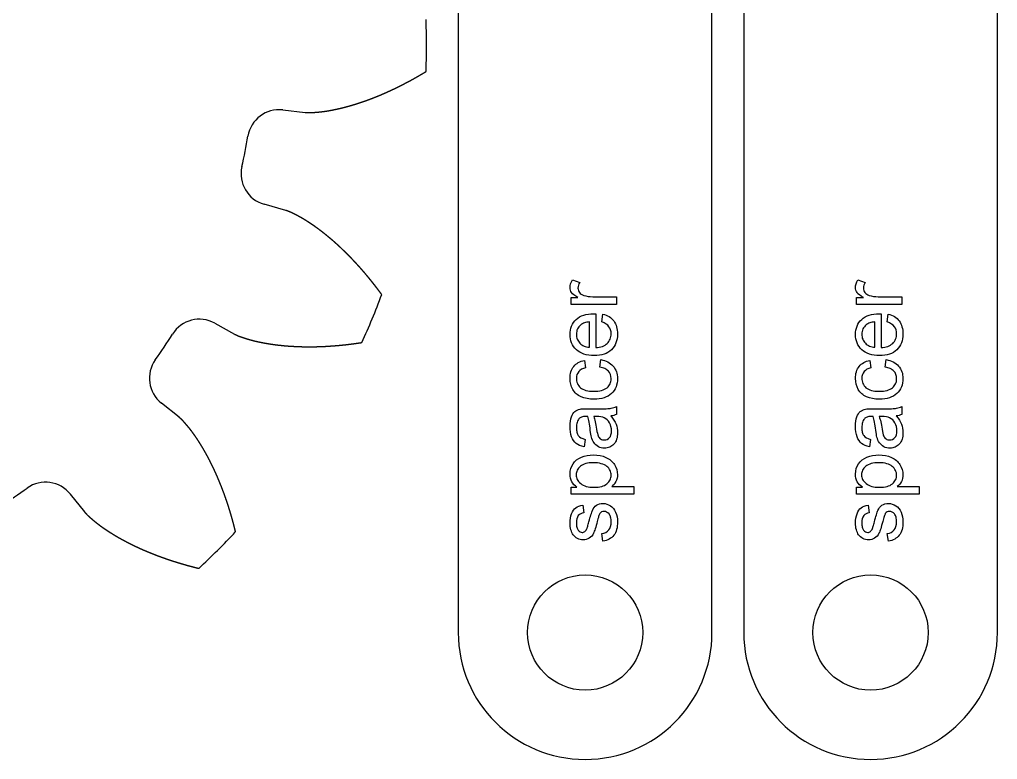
# Model space of a CAD drawing. Header units: millimetres. Extents: x 18 to 1175, y 18 to 1179.
# Drawn here: x 947.3 to 1132.3, y 797.4 to 937.3 of the extents above; entities that cross this region are included whole.
import ezdxf

# ---------------------------------------------------------------- set-up
doc = ezdxf.new("R2010")
doc.units = ezdxf.units.MM
doc.layers.add('cut', color=5, linetype='Continuous', true_color=0x0000ff)
doc.layers.add('line engraving', color=1, linetype='Continuous', true_color=0xff0000)

msp = doc.modelspace()

# ---------------------------------------------------------------- linework, layer by layer
at = {"layer": 'cut', "color": 5, "true_color": 0x0000ff}
for p, q in [((997.04, 920.18), (1001.3, 919.7)), ((997.61, 901.16), (993.5, 902.35)), ((984.18, 879.86), (987.93, 877.78)), ((977.43, 862.07), (974.08, 864.74)), ((956.86, 847.52), (959.54, 844.17))]:
    msp.add_line(p, q, dxfattribs=at)
for points in [[(1030.25, 821.35, 1), (1078.25, 821.35), (1078.25, 1037.33, 0.999274), (1030.25, 1037.33)], [(1084.25, 821.35, 1), (1132.25, 821.35), (1132.25, 1037.33, 0.999274), (1084.25, 1037.33)]]:
    msp.add_lwpolyline(points, format="xyb", close=True, dxfattribs=at)
for centre in [(1054.25, 821.35), (1108.25, 821.35)]:
    msp.add_circle(centre, 10.9, dxfattribs=at)
for centre, radius, start, end in [((889.25, 932.35), 135, -2.0832, 2.0832), ((996.37, 914.22), 6, 83.5569, 170.391), ((889.25, 932.35), 102.65, -12.891, -9.609), ((995.16, 908.11), 6, 167.109, -106.0569), ((889.25, 932.35), 135, -24.5832, -20.4168), ((981.28, 874.6), 6, 61.0569, 147.891), ((889.25, 932.35), 102.65, -35.391, -32.109), ((977.82, 869.43), 6, 144.609, -128.5569), ((952.17, 843.78), 6, 38.5569, 125.391), ((889.25, 932.35), 102.65, -57.891, -54.609), ((889.25, 932.35), 135, -47.0832, -42.9168)]:
    msp.add_arc(centre, radius, start, end, dxfattribs=at)
for points in [[(1001.3, 919.7), (1001.37, 919.69), (1001.5, 919.68), (1001.69, 919.66), (1001.96, 919.66), (1002.29, 919.66), (1002.62, 919.68), (1002.95, 919.7), (1003.28, 919.73), (1003.61, 919.75), (1003.94, 919.79), (1004.27, 919.82), (1004.6, 919.86), (1004.93, 919.9), (1005.26, 919.95), (1005.59, 920), (1005.92, 920.06), (1006.25, 920.12), (1006.58, 920.19), (1006.92, 920.26), (1007.25, 920.33), (1007.58, 920.4), (1007.91, 920.47), (1008.24, 920.55), (1008.57, 920.64), (1008.9, 920.72), (1009.23, 920.81), (1009.56, 920.9), (1009.89, 921), (1010.22, 921.09), (1010.55, 921.19), (1010.88, 921.29), (1011.21, 921.4), (1011.54, 921.51), (1011.87, 921.62), (1012.2, 921.73), (1012.53, 921.84), (1012.86, 921.96), (1013.19, 922.08), (1013.52, 922.2), (1013.84, 922.33), (1014.17, 922.45), (1014.5, 922.58), (1014.83, 922.71), (1015.15, 922.85), (1015.48, 922.98), (1015.81, 923.12), (1016.13, 923.26), (1016.46, 923.4), (1016.78, 923.55), (1017.11, 923.7), (1017.43, 923.84), (1017.76, 924), (1018.08, 924.15), (1018.4, 924.3), (1018.73, 924.46), (1019.05, 924.62), (1019.37, 924.78), (1019.69, 924.95), (1020.02, 925.11), (1020.34, 925.28), (1020.66, 925.45), (1020.98, 925.62), (1021.3, 925.79), (1021.62, 925.97), (1021.94, 926.15), (1022.26, 926.33), (1022.58, 926.51), (1022.89, 926.69), (1023.21, 926.88), (1023.53, 927.06), (1023.78, 927.22), (1023.97, 927.33), (1024.1, 927.41), (1024.16, 927.45)], [(1015.77, 885.26), (1015.73, 885.32), (1015.64, 885.44), (1015.51, 885.62), (1015.33, 885.85), (1015.11, 886.15), (1014.89, 886.44), (1014.66, 886.73), (1014.44, 887.02), (1014.21, 887.31), (1013.99, 887.59), (1013.76, 887.88), (1013.53, 888.16), (1013.3, 888.44), (1013.07, 888.72), (1012.83, 889), (1012.6, 889.28), (1012.36, 889.55), (1012.13, 889.82), (1011.89, 890.09), (1011.65, 890.36), (1011.41, 890.63), (1011.17, 890.9), (1010.93, 891.16), (1010.69, 891.42), (1010.44, 891.68), (1010.2, 891.94), (1009.95, 892.2), (1009.7, 892.45), (1009.46, 892.7), (1009.21, 892.96), (1008.96, 893.2), (1008.7, 893.45), (1008.45, 893.69), (1008.2, 893.94), (1007.94, 894.18), (1007.68, 894.42), (1007.43, 894.65), (1007.17, 894.89), (1006.91, 895.12), (1006.65, 895.35), (1006.38, 895.58), (1006.12, 895.8), (1005.86, 896.02), (1005.59, 896.24), (1005.32, 896.46), (1005.06, 896.68), (1004.79, 896.89), (1004.52, 897.1), (1004.24, 897.31), (1003.97, 897.52), (1003.7, 897.72), (1003.42, 897.92), (1003.15, 898.12), (1002.87, 898.31), (1002.59, 898.5), (1002.31, 898.69), (1002.03, 898.88), (1001.74, 899.06), (1001.46, 899.24), (1001.18, 899.42), (1000.89, 899.59), (1000.6, 899.75), (1000.31, 899.92), (1000.02, 900.07), (999.72, 900.23), (999.43, 900.38), (999.13, 900.53), (998.84, 900.68), (998.54, 900.82), (998.24, 900.95), (997.99, 901.04), (997.8, 901.11), (997.68, 901.15), (997.61, 901.16)], [(987.93, 877.78), (987.99, 877.75), (988.1, 877.69), (988.28, 877.6), (988.52, 877.49), (988.83, 877.37), (989.14, 877.26), (989.45, 877.15), (989.76, 877.05), (990.08, 876.95), (990.4, 876.85), (990.72, 876.76), (991.04, 876.67), (991.36, 876.58), (991.68, 876.5), (992.01, 876.42), (992.34, 876.35), (992.67, 876.28), (993, 876.21), (993.33, 876.15), (993.66, 876.09), (994, 876.03), (994.33, 875.97), (994.67, 875.92), (995, 875.87), (995.34, 875.82), (995.68, 875.77), (996.02, 875.73), (996.36, 875.69), (996.71, 875.66), (997.05, 875.62), (997.39, 875.59), (997.74, 875.56), (998.08, 875.53), (998.43, 875.51), (998.78, 875.49), (999.12, 875.47), (999.47, 875.45), (999.82, 875.43), (1000.17, 875.42), (1000.52, 875.41), (1000.87, 875.4), (1001.23, 875.39), (1001.58, 875.39), (1001.93, 875.39), (1002.28, 875.39), (1002.64, 875.39), (1002.99, 875.4), (1003.35, 875.4), (1003.71, 875.41), (1004.06, 875.43), (1004.42, 875.44), (1004.78, 875.45), (1005.13, 875.47), (1005.49, 875.49), (1005.85, 875.51), (1006.21, 875.54), (1006.57, 875.56), (1006.93, 875.59), (1007.29, 875.62), (1007.65, 875.65), (1008.01, 875.69), (1008.38, 875.72), (1008.74, 875.76), (1009.1, 875.8), (1009.46, 875.84), (1009.83, 875.89), (1010.19, 875.93), (1010.56, 875.98), (1010.92, 876.03), (1011.28, 876.08), (1011.58, 876.12), (1011.79, 876.16), (1011.94, 876.18), (1012.01, 876.19)], [(988.12, 840.43), (988.1, 840.5), (988.06, 840.64), (988.01, 840.86), (987.94, 841.14), (987.85, 841.5), (987.75, 841.85), (987.66, 842.21), (987.56, 842.56), (987.46, 842.92), (987.36, 843.27), (987.26, 843.62), (987.16, 843.97), (987.05, 844.31), (986.94, 844.66), (986.84, 845.01), (986.73, 845.35), (986.61, 845.7), (986.5, 846.04), (986.38, 846.38), (986.27, 846.72), (986.15, 847.06), (986.03, 847.4), (985.91, 847.73), (985.78, 848.07), (985.65, 848.4), (985.53, 848.73), (985.4, 849.06), (985.27, 849.39), (985.13, 849.72), (985, 850.05), (984.86, 850.37), (984.72, 850.7), (984.58, 851.02), (984.44, 851.34), (984.3, 851.66), (984.15, 851.98), (984, 852.3), (983.85, 852.61), (983.7, 852.93), (983.55, 853.24), (983.39, 853.55), (983.24, 853.86), (983.08, 854.17), (982.92, 854.47), (982.75, 854.77), (982.59, 855.08), (982.42, 855.38), (982.25, 855.67), (982.08, 855.97), (981.91, 856.27), (981.73, 856.56), (981.55, 856.85), (981.37, 857.14), (981.19, 857.42), (981.01, 857.7), (980.82, 857.99), (980.63, 858.27), (980.44, 858.54), (980.25, 858.82), (980.05, 859.09), (979.85, 859.36), (979.65, 859.62), (979.44, 859.89), (979.23, 860.14), (979.02, 860.4), (978.81, 860.65), (978.59, 860.9), (978.37, 861.15), (978.15, 861.4), (977.92, 861.63), (977.73, 861.81), (977.58, 861.94), (977.48, 862.03), (977.43, 862.07)], [(959.54, 844.17), (959.58, 844.12), (959.66, 844.02), (959.79, 843.87), (959.97, 843.68), (960.21, 843.45), (960.45, 843.23), (960.7, 843.01), (960.95, 842.8), (961.2, 842.58), (961.46, 842.37), (961.72, 842.16), (961.98, 841.96), (962.24, 841.75), (962.51, 841.55), (962.78, 841.36), (963.06, 841.16), (963.34, 840.97), (963.62, 840.78), (963.9, 840.6), (964.18, 840.41), (964.47, 840.23), (964.76, 840.05), (965.05, 839.87), (965.34, 839.7), (965.63, 839.52), (965.93, 839.35), (966.23, 839.18), (966.53, 839.02), (966.83, 838.85), (967.13, 838.69), (967.44, 838.53), (967.75, 838.37), (968.05, 838.21), (968.36, 838.05), (968.68, 837.9), (968.99, 837.75), (969.31, 837.6), (969.62, 837.45), (969.94, 837.31), (970.26, 837.16), (970.58, 837.02), (970.9, 836.88), (971.23, 836.74), (971.55, 836.6), (971.88, 836.47), (972.21, 836.34), (972.54, 836.21), (972.87, 836.08), (973.2, 835.95), (973.54, 835.82), (973.87, 835.7), (974.21, 835.58), (974.55, 835.46), (974.88, 835.34), (975.22, 835.22), (975.57, 835.1), (975.91, 834.99), (976.25, 834.88), (976.6, 834.77), (976.94, 834.66), (977.29, 834.55), (977.64, 834.45), (977.99, 834.34), (978.34, 834.24), (978.69, 834.14), (979.04, 834.04), (979.39, 833.95), (979.75, 833.85), (980.1, 833.76), (980.46, 833.66), (980.75, 833.59), (980.96, 833.54), (981.11, 833.5), (981.18, 833.49)]]:
    msp.add_open_spline(points, degree=5, dxfattribs=at)
at = {"layer": 'line engraving', "color": 1, "true_color": 0xff0000}
for points in [[(1060.18, 883.4), (1051.59, 883.4), (1051.59, 884.71), (1052.89, 884.71), (1052.47, 884.95), (1052.13, 885.19), (1051.87, 885.42), (1051.69, 885.63), (1051.56, 885.85), (1051.47, 886.08), (1051.41, 886.32), (1051.4, 886.57), (1051.42, 886.94), (1051.51, 887.31), (1051.66, 887.69), (1051.86, 888.06), (1053.22, 887.56), (1053.08, 887.3), (1052.98, 887.03), (1052.92, 886.76), (1052.9, 886.49), (1052.92, 886.26), (1052.97, 886.04), (1053.06, 885.83), (1053.19, 885.64), (1053.34, 885.46), (1053.53, 885.31), (1053.74, 885.19), (1053.98, 885.1), (1054.38, 884.99), (1054.8, 884.91), (1055.23, 884.87), (1055.68, 884.85), (1060.18, 884.85), (1060.18, 883.4)], [(1114.18, 883.4), (1105.59, 883.4), (1105.59, 884.71), (1106.89, 884.71), (1106.47, 884.95), (1106.13, 885.19), (1105.87, 885.42), (1105.69, 885.63), (1105.56, 885.85), (1105.47, 886.08), (1105.41, 886.32), (1105.4, 886.57), (1105.42, 886.94), (1105.51, 887.31), (1105.66, 887.69), (1105.86, 888.06), (1107.22, 887.56), (1107.08, 887.3), (1106.98, 887.03), (1106.92, 886.76), (1106.9, 886.49), (1106.92, 886.26), (1106.97, 886.04), (1107.06, 885.83), (1107.19, 885.64), (1107.34, 885.46), (1107.53, 885.31), (1107.74, 885.19), (1107.98, 885.1), (1108.38, 884.99), (1108.8, 884.91), (1109.23, 884.87), (1109.68, 884.85), (1114.18, 884.85), (1114.18, 883.4)], [(1057.41, 880.08), (1057.6, 881.58), (1057.92, 881.49), (1058.22, 881.37), (1058.51, 881.23), (1058.77, 881.08), (1059.02, 880.9), (1059.25, 880.71), (1059.46, 880.5), (1059.65, 880.27), (1059.82, 880.02), (1059.97, 879.75), (1060.09, 879.47), (1060.19, 879.17), (1060.27, 878.85), (1060.33, 878.52), (1060.36, 878.17), (1060.37, 877.81), (1060.36, 877.35), (1060.3, 876.91), (1060.21, 876.5), (1060.08, 876.12), (1059.92, 875.76), (1059.72, 875.42), (1059.49, 875.11), (1059.21, 874.82), (1058.91, 874.56), (1058.57, 874.33), (1058.21, 874.14), (1057.82, 873.99), (1057.4, 873.87), (1056.95, 873.78), (1056.47, 873.73), (1055.96, 873.71), (1055.43, 873.73), (1054.93, 873.78), (1054.47, 873.87), (1054.03, 873.99), (1053.63, 874.15), (1053.25, 874.34), (1052.91, 874.57), (1052.59, 874.83), (1052.31, 875.12), (1052.07, 875.43), (1051.86, 875.76), (1051.69, 876.11), (1051.56, 876.48), (1051.47, 876.88), (1051.41, 877.29), (1051.4, 877.73), (1051.41, 878.15), (1051.47, 878.55), (1051.56, 878.93), (1051.69, 879.29), (1051.85, 879.63), (1052.05, 879.96), (1052.29, 880.26), (1052.57, 880.54), (1052.88, 880.8), (1053.21, 881.02), (1053.58, 881.21), (1053.98, 881.36), (1054.41, 881.48), (1054.86, 881.56), (1055.35, 881.62), (1055.87, 881.63), (1055.94, 881.63), (1056.03, 881.63), (1056.14, 881.63), (1056.26, 881.62), (1056.26, 875.22), (1056.6, 875.25), (1056.92, 875.3), (1057.23, 875.37), (1057.51, 875.46), (1057.77, 875.57), (1058.01, 875.7), (1058.23, 875.85), (1058.43, 876.02), (1058.6, 876.2), (1058.75, 876.4), (1058.88, 876.61), (1058.99, 876.83), (1059.07, 877.06), (1059.13, 877.3), (1059.17, 877.55), (1059.18, 877.81), (1059.15, 878.2), (1059.07, 878.56), (1058.94, 878.88), (1058.76, 879.18), (1058.52, 879.45), (1058.21, 879.69), (1057.84, 879.9), (1057.41, 880.08)], [(1111.41, 880.08), (1111.6, 881.58), (1111.92, 881.49), (1112.22, 881.37), (1112.51, 881.23), (1112.77, 881.08), (1113.02, 880.9), (1113.25, 880.71), (1113.46, 880.5), (1113.65, 880.27), (1113.82, 880.02), (1113.97, 879.75), (1114.09, 879.47), (1114.19, 879.17), (1114.27, 878.85), (1114.33, 878.52), (1114.36, 878.17), (1114.37, 877.81), (1114.36, 877.35), (1114.3, 876.91), (1114.21, 876.5), (1114.08, 876.12), (1113.92, 875.76), (1113.72, 875.42), (1113.49, 875.11), (1113.21, 874.82), (1112.91, 874.56), (1112.57, 874.33), (1112.21, 874.14), (1111.82, 873.99), (1111.4, 873.87), (1110.95, 873.78), (1110.47, 873.73), (1109.96, 873.71), (1109.43, 873.73), (1108.93, 873.78), (1108.47, 873.87), (1108.03, 873.99), (1107.63, 874.15), (1107.25, 874.34), (1106.91, 874.57), (1106.59, 874.83), (1106.31, 875.12), (1106.07, 875.43), (1105.86, 875.76), (1105.69, 876.11), (1105.56, 876.48), (1105.47, 876.88), (1105.41, 877.29), (1105.4, 877.73), (1105.41, 878.15), (1105.47, 878.55), (1105.56, 878.93), (1105.69, 879.29), (1105.85, 879.63), (1106.05, 879.96), (1106.29, 880.26), (1106.57, 880.54), (1106.88, 880.8), (1107.21, 881.02), (1107.58, 881.21), (1107.98, 881.36), (1108.41, 881.48), (1108.86, 881.56), (1109.35, 881.62), (1109.87, 881.63), (1109.94, 881.63), (1110.03, 881.63), (1110.14, 881.63), (1110.26, 881.62), (1110.26, 875.22), (1110.6, 875.25), (1110.92, 875.3), (1111.23, 875.37), (1111.51, 875.46), (1111.77, 875.57), (1112.01, 875.7), (1112.23, 875.85), (1112.43, 876.02), (1112.6, 876.2), (1112.75, 876.4), (1112.88, 876.61), (1112.99, 876.83), (1113.07, 877.06), (1113.13, 877.3), (1113.17, 877.55), (1113.18, 877.81), (1113.15, 878.2), (1113.07, 878.56), (1112.94, 878.88), (1112.76, 879.18), (1112.52, 879.45), (1112.21, 879.69), (1111.84, 879.9), (1111.41, 880.08)], [(1055.06, 875.3), (1055.06, 880.1), (1054.8, 880.07), (1054.55, 880.03), (1054.32, 879.97), (1054.11, 879.91), (1053.92, 879.84), (1053.74, 879.75), (1053.58, 879.65), (1053.43, 879.55), (1053.24, 879.37), (1053.07, 879.17), (1052.92, 878.97), (1052.8, 878.75), (1052.71, 878.51), (1052.65, 878.27), (1052.61, 878.01), (1052.59, 877.74), (1052.6, 877.5), (1052.63, 877.26), (1052.69, 877.03), (1052.76, 876.82), (1052.85, 876.61), (1052.97, 876.42), (1053.11, 876.23), (1053.26, 876.06), (1053.44, 875.89), (1053.63, 875.75), (1053.83, 875.63), (1054.05, 875.52), (1054.28, 875.44), (1054.53, 875.37), (1054.79, 875.33), (1055.06, 875.3)], [(1109.06, 875.3), (1109.06, 880.1), (1108.8, 880.07), (1108.55, 880.03), (1108.32, 879.97), (1108.11, 879.91), (1107.92, 879.84), (1107.74, 879.75), (1107.58, 879.65), (1107.43, 879.55), (1107.24, 879.37), (1107.07, 879.17), (1106.92, 878.97), (1106.8, 878.75), (1106.71, 878.51), (1106.65, 878.27), (1106.61, 878.01), (1106.59, 877.74), (1106.6, 877.5), (1106.63, 877.26), (1106.69, 877.03), (1106.76, 876.82), (1106.85, 876.61), (1106.97, 876.42), (1107.11, 876.23), (1107.26, 876.06), (1107.44, 875.89), (1107.63, 875.75), (1107.83, 875.63), (1108.05, 875.52), (1108.28, 875.44), (1108.53, 875.37), (1108.79, 875.33), (1109.06, 875.3)], [(1057.03, 871.52), (1057.22, 872.95), (1057.58, 872.88), (1057.92, 872.79), (1058.24, 872.67), (1058.54, 872.54), (1058.82, 872.37), (1059.08, 872.19), (1059.32, 871.98), (1059.54, 871.75), (1059.73, 871.5), (1059.9, 871.24), (1060.05, 870.96), (1060.17, 870.67), (1060.26, 870.37), (1060.32, 870.05), (1060.36, 869.72), (1060.37, 869.38), (1060.36, 868.95), (1060.3, 868.54), (1060.21, 868.15), (1060.09, 867.79), (1059.92, 867.44), (1059.73, 867.12), (1059.49, 866.82), (1059.22, 866.54), (1058.92, 866.29), (1058.58, 866.07), (1058.22, 865.89), (1057.82, 865.74), (1057.39, 865.62), (1056.93, 865.54), (1056.44, 865.49), (1055.92, 865.47), (1055.24, 865.5), (1054.61, 865.59), (1054.03, 865.73), (1053.48, 865.93), (1053.23, 866.05), (1052.99, 866.19), (1052.77, 866.34), (1052.57, 866.51), (1052.38, 866.7), (1052.21, 866.89), (1052.06, 867.11), (1051.92, 867.33), (1051.69, 867.82), (1051.53, 868.32), (1051.43, 868.84), (1051.4, 869.39), (1051.41, 869.73), (1051.44, 870.05), (1051.49, 870.36), (1051.57, 870.66), (1051.67, 870.94), (1051.79, 871.2), (1051.94, 871.44), (1052.1, 871.67), (1052.29, 871.89), (1052.49, 872.08), (1052.72, 872.25), (1052.96, 872.4), (1053.22, 872.54), (1053.5, 872.65), (1053.8, 872.74), (1054.11, 872.82), (1054.33, 871.4), (1053.93, 871.28), (1053.57, 871.12), (1053.27, 870.92), (1053.03, 870.68), (1052.84, 870.41), (1052.7, 870.12), (1052.62, 869.79), (1052.59, 869.44), (1052.6, 869.17), (1052.64, 868.92), (1052.7, 868.67), (1052.79, 868.44), (1052.9, 868.23), (1053.04, 868.02), (1053.2, 867.83), (1053.38, 867.65), (1053.59, 867.49), (1053.83, 867.35), (1054.1, 867.23), (1054.4, 867.14), (1054.73, 867.06), (1055.08, 867.01), (1055.46, 866.98), (1055.88, 866.97), (1056.29, 866.98), (1056.68, 867.01), (1057.04, 867.06), (1057.37, 867.13), (1057.67, 867.23), (1057.94, 867.34), (1058.18, 867.47), (1058.39, 867.63), (1058.58, 867.8), (1058.74, 867.99), (1058.87, 868.18), (1058.98, 868.39), (1059.07, 868.62), (1059.13, 868.85), (1059.17, 869.1), (1059.18, 869.36), (1059.14, 869.77), (1059.05, 870.15), (1058.88, 870.49), (1058.65, 870.79), (1058.51, 870.93), (1058.35, 871.05), (1058.18, 871.16), (1057.98, 871.26), (1057.77, 871.35), (1057.54, 871.42), (1057.3, 871.48), (1057.03, 871.52)], [(1111.03, 871.52), (1111.22, 872.95), (1111.58, 872.88), (1111.92, 872.79), (1112.24, 872.67), (1112.54, 872.54), (1112.82, 872.37), (1113.08, 872.19), (1113.32, 871.98), (1113.54, 871.75), (1113.73, 871.5), (1113.9, 871.24), (1114.05, 870.96), (1114.17, 870.67), (1114.26, 870.37), (1114.32, 870.05), (1114.36, 869.72), (1114.37, 869.38), (1114.36, 868.95), (1114.3, 868.54), (1114.21, 868.15), (1114.09, 867.79), (1113.92, 867.44), (1113.73, 867.12), (1113.49, 866.82), (1113.22, 866.54), (1112.92, 866.29), (1112.58, 866.07), (1112.22, 865.89), (1111.82, 865.74), (1111.39, 865.62), (1110.93, 865.54), (1110.44, 865.49), (1109.92, 865.47), (1109.24, 865.5), (1108.61, 865.59), (1108.03, 865.73), (1107.48, 865.93), (1107.23, 866.05), (1106.99, 866.19), (1106.77, 866.34), (1106.57, 866.51), (1106.38, 866.7), (1106.21, 866.89), (1106.06, 867.11), (1105.92, 867.33), (1105.69, 867.82), (1105.53, 868.32), (1105.43, 868.84), (1105.4, 869.39), (1105.41, 869.73), (1105.44, 870.05), (1105.49, 870.36), (1105.57, 870.66), (1105.67, 870.94), (1105.79, 871.2), (1105.94, 871.44), (1106.1, 871.67), (1106.29, 871.89), (1106.49, 872.08), (1106.72, 872.25), (1106.96, 872.4), (1107.22, 872.54), (1107.5, 872.65), (1107.8, 872.74), (1108.11, 872.82), (1108.33, 871.4), (1107.93, 871.28), (1107.57, 871.12), (1107.27, 870.92), (1107.03, 870.68), (1106.84, 870.41), (1106.7, 870.12), (1106.62, 869.79), (1106.59, 869.44), (1106.6, 869.17), (1106.64, 868.92), (1106.7, 868.67), (1106.79, 868.44), (1106.9, 868.23), (1107.04, 868.02), (1107.2, 867.83), (1107.38, 867.65), (1107.59, 867.49), (1107.83, 867.35), (1108.1, 867.23), (1108.4, 867.14), (1108.73, 867.06), (1109.08, 867.01), (1109.46, 866.98), (1109.88, 866.97), (1110.29, 866.98), (1110.68, 867.01), (1111.04, 867.06), (1111.37, 867.13), (1111.67, 867.23), (1111.94, 867.34), (1112.18, 867.47), (1112.39, 867.63), (1112.58, 867.8), (1112.74, 867.99), (1112.87, 868.18), (1112.98, 868.39), (1113.07, 868.62), (1113.13, 868.85), (1113.17, 869.1), (1113.18, 869.36), (1113.14, 869.77), (1113.05, 870.15), (1112.88, 870.49), (1112.65, 870.79), (1112.51, 870.93), (1112.35, 871.05), (1112.18, 871.16), (1111.98, 871.26), (1111.77, 871.35), (1111.54, 871.42), (1111.3, 871.48), (1111.03, 871.52)], [(1059.12, 862.31), (1059.44, 861.91), (1059.71, 861.51), (1059.92, 861.13), (1060.09, 860.75), (1060.22, 860.37), (1060.3, 859.97), (1060.36, 859.57), (1060.37, 859.14), (1060.36, 858.8), (1060.33, 858.48), (1060.28, 858.17), (1060.2, 857.89), (1060.1, 857.63), (1059.99, 857.39), (1059.85, 857.17), (1059.68, 856.97), (1059.5, 856.79), (1059.31, 856.63), (1059.11, 856.5), (1058.9, 856.4), (1058.67, 856.31), (1058.43, 856.25), (1058.18, 856.22), (1057.92, 856.21), (1057.61, 856.23), (1057.31, 856.28), (1057.03, 856.37), (1056.76, 856.49), (1056.51, 856.65), (1056.29, 856.83), (1056.1, 857.03), (1055.93, 857.25), (1055.78, 857.49), (1055.65, 857.74), (1055.54, 858.01), (1055.45, 858.29), (1055.39, 858.54), (1055.34, 858.83), (1055.28, 859.18), (1055.23, 859.59), (1055.18, 860.01), (1055.12, 860.41), (1055.06, 860.78), (1055, 861.12), (1054.94, 861.43), (1054.87, 861.71), (1054.8, 861.96), (1054.73, 862.19), (1054.59, 862.19), (1054.48, 862.19), (1054.4, 862.19), (1054.35, 862.19), (1054.13, 862.19), (1053.94, 862.17), (1053.75, 862.14), (1053.59, 862.09), (1053.44, 862.03), (1053.31, 861.96), (1053.19, 861.88), (1053.09, 861.78), (1052.98, 861.63), (1052.88, 861.47), (1052.79, 861.29), (1052.72, 861.09), (1052.67, 860.87), (1052.63, 860.64), (1052.61, 860.39), (1052.6, 860.12), (1052.61, 859.87), (1052.62, 859.64), (1052.65, 859.43), (1052.69, 859.23), (1052.74, 859.05), (1052.8, 858.88), (1052.88, 858.74), (1052.96, 858.61), (1053.18, 858.38), (1053.46, 858.18), (1053.81, 858.01), (1054.23, 857.88), (1054.04, 856.46), (1053.61, 856.57), (1053.21, 856.71), (1052.87, 856.89), (1052.56, 857.1), (1052.3, 857.34), (1052.07, 857.64), (1051.87, 857.99), (1051.7, 858.38), (1051.57, 858.82), (1051.47, 859.29), (1051.41, 859.8), (1051.4, 860.33), (1051.41, 860.86), (1051.46, 861.33), (1051.54, 861.75), (1051.65, 862.12), (1051.79, 862.44), (1051.95, 862.72), (1052.12, 862.95), (1052.31, 863.13), (1052.51, 863.28), (1052.75, 863.41), (1053.01, 863.51), (1053.3, 863.58), (1053.52, 863.62), (1053.82, 863.64), (1054.19, 863.65), (1054.64, 863.66), (1056.58, 863.66), (1057.06, 863.66), (1057.5, 863.66), (1057.89, 863.67), (1058.24, 863.68), (1058.54, 863.69), (1058.79, 863.71), (1058.99, 863.73), (1059.15, 863.75), (1059.42, 863.81), (1059.68, 863.89), (1059.93, 863.99), (1060.18, 864.12), (1060.18, 862.6), (1059.94, 862.49), (1059.69, 862.41), (1059.41, 862.35), (1059.12, 862.31)], [(1113.12, 862.31), (1113.44, 861.91), (1113.71, 861.51), (1113.92, 861.13), (1114.09, 860.75), (1114.22, 860.37), (1114.3, 859.97), (1114.36, 859.57), (1114.37, 859.14), (1114.36, 858.8), (1114.33, 858.48), (1114.28, 858.17), (1114.2, 857.89), (1114.1, 857.63), (1113.99, 857.39), (1113.85, 857.17), (1113.68, 856.97), (1113.5, 856.79), (1113.31, 856.63), (1113.11, 856.5), (1112.9, 856.4), (1112.67, 856.31), (1112.43, 856.25), (1112.18, 856.22), (1111.92, 856.21), (1111.61, 856.23), (1111.31, 856.28), (1111.03, 856.37), (1110.76, 856.49), (1110.51, 856.65), (1110.29, 856.83), (1110.1, 857.03), (1109.93, 857.25), (1109.78, 857.49), (1109.65, 857.74), (1109.54, 858.01), (1109.45, 858.29), (1109.39, 858.54), (1109.34, 858.83), (1109.28, 859.18), (1109.23, 859.59), (1109.18, 860.01), (1109.12, 860.41), (1109.06, 860.78), (1109, 861.12), (1108.94, 861.43), (1108.87, 861.71), (1108.8, 861.96), (1108.73, 862.19), (1108.59, 862.19), (1108.48, 862.19), (1108.4, 862.19), (1108.35, 862.19), (1108.13, 862.19), (1107.94, 862.17), (1107.75, 862.14), (1107.59, 862.09), (1107.44, 862.03), (1107.31, 861.96), (1107.19, 861.88), (1107.09, 861.78), (1106.98, 861.63), (1106.88, 861.47), (1106.79, 861.29), (1106.72, 861.09), (1106.67, 860.87), (1106.63, 860.64), (1106.61, 860.39), (1106.6, 860.12), (1106.61, 859.87), (1106.62, 859.64), (1106.65, 859.43), (1106.69, 859.23), (1106.74, 859.05), (1106.8, 858.88), (1106.88, 858.74), (1106.96, 858.61), (1107.18, 858.38), (1107.46, 858.18), (1107.81, 858.01), (1108.23, 857.88), (1108.04, 856.46), (1107.61, 856.57), (1107.21, 856.71), (1106.87, 856.89), (1106.56, 857.1), (1106.3, 857.34), (1106.07, 857.64), (1105.87, 857.99), (1105.7, 858.38), (1105.57, 858.82), (1105.47, 859.29), (1105.41, 859.8), (1105.4, 860.33), (1105.41, 860.86), (1105.46, 861.33), (1105.54, 861.75), (1105.65, 862.12), (1105.79, 862.44), (1105.95, 862.72), (1106.12, 862.95), (1106.31, 863.13), (1106.51, 863.28), (1106.75, 863.41), (1107.01, 863.51), (1107.3, 863.58), (1107.52, 863.62), (1107.82, 863.64), (1108.19, 863.65), (1108.64, 863.66), (1110.58, 863.66), (1111.06, 863.66), (1111.5, 863.66), (1111.89, 863.67), (1112.24, 863.68), (1112.54, 863.69), (1112.79, 863.71), (1112.99, 863.73), (1113.15, 863.75), (1113.42, 863.81), (1113.68, 863.89), (1113.93, 863.99), (1114.18, 864.12), (1114.18, 862.6), (1113.94, 862.49), (1113.69, 862.41), (1113.41, 862.35), (1113.12, 862.31)], [(1055.87, 862.19), (1055.95, 861.97), (1056.02, 861.74), (1056.1, 861.48), (1056.17, 861.19), (1056.24, 860.88), (1056.3, 860.55), (1056.36, 860.19), (1056.42, 859.81), (1056.49, 859.39), (1056.56, 859.04), (1056.63, 858.76), (1056.71, 858.54), (1056.8, 858.36), (1056.91, 858.21), (1057.04, 858.07), (1057.18, 857.96), (1057.34, 857.87), (1057.51, 857.81), (1057.69, 857.77), (1057.87, 857.76), (1058.15, 857.79), (1058.41, 857.87), (1058.64, 858.01), (1058.85, 858.2), (1059.02, 858.45), (1059.14, 858.74), (1059.21, 859.09), (1059.23, 859.49), (1059.21, 859.9), (1059.14, 860.29), (1059.03, 860.65), (1058.87, 860.99), (1058.66, 861.29), (1058.43, 861.56), (1058.16, 861.78), (1057.86, 861.95), (1057.58, 862.05), (1057.25, 862.13), (1056.85, 862.17), (1056.4, 862.19), (1055.87, 862.19)], [(1109.87, 862.19), (1109.95, 861.97), (1110.02, 861.74), (1110.1, 861.48), (1110.17, 861.19), (1110.24, 860.88), (1110.3, 860.55), (1110.36, 860.19), (1110.42, 859.81), (1110.49, 859.39), (1110.56, 859.04), (1110.63, 858.76), (1110.71, 858.54), (1110.8, 858.36), (1110.91, 858.21), (1111.04, 858.07), (1111.18, 857.96), (1111.34, 857.87), (1111.51, 857.81), (1111.69, 857.77), (1111.87, 857.76), (1112.15, 857.79), (1112.41, 857.87), (1112.64, 858.01), (1112.85, 858.2), (1113.02, 858.45), (1113.14, 858.74), (1113.21, 859.09), (1113.23, 859.49), (1113.21, 859.9), (1113.14, 860.29), (1113.03, 860.65), (1112.87, 860.99), (1112.66, 861.29), (1112.43, 861.56), (1112.16, 861.78), (1111.86, 861.95), (1111.58, 862.05), (1111.25, 862.13), (1110.85, 862.17), (1110.4, 862.19), (1109.87, 862.19)], [(1063.47, 847.49), (1051.59, 847.49), (1051.59, 848.81), (1052.71, 848.81), (1052.4, 849.06), (1052.13, 849.31), (1051.91, 849.59), (1051.72, 849.87), (1051.58, 850.18), (1051.48, 850.53), (1051.42, 850.9), (1051.4, 851.3), (1051.43, 851.84), (1051.54, 852.34), (1051.71, 852.81), (1051.96, 853.25), (1052.27, 853.64), (1052.64, 853.98), (1053.07, 854.28), (1053.56, 854.52), (1054.09, 854.7), (1054.64, 854.84), (1055.22, 854.92), (1055.82, 854.95), (1056.46, 854.92), (1057.07, 854.83), (1057.65, 854.68), (1058.19, 854.47), (1058.45, 854.35), (1058.69, 854.21), (1058.92, 854.06), (1059.13, 853.89), (1059.32, 853.71), (1059.5, 853.52), (1059.66, 853.32), (1059.81, 853.1), (1060.06, 852.64), (1060.23, 852.17), (1060.34, 851.69), (1060.37, 851.2), (1060.36, 850.85), (1060.3, 850.51), (1060.2, 850.19), (1060.07, 849.89), (1059.9, 849.62), (1059.72, 849.37), (1059.52, 849.14), (1059.29, 848.94), (1063.47, 848.94), (1063.47, 847.49)], [(1117.47, 847.49), (1105.59, 847.49), (1105.59, 848.81), (1106.71, 848.81), (1106.4, 849.06), (1106.13, 849.31), (1105.91, 849.59), (1105.72, 849.87), (1105.58, 850.18), (1105.48, 850.53), (1105.42, 850.9), (1105.4, 851.3), (1105.43, 851.84), (1105.54, 852.34), (1105.71, 852.81), (1105.96, 853.25), (1106.27, 853.64), (1106.64, 853.98), (1107.07, 854.28), (1107.56, 854.52), (1108.09, 854.7), (1108.64, 854.84), (1109.22, 854.92), (1109.82, 854.95), (1110.46, 854.92), (1111.07, 854.83), (1111.65, 854.68), (1112.19, 854.47), (1112.45, 854.35), (1112.69, 854.21), (1112.92, 854.06), (1113.13, 853.89), (1113.32, 853.71), (1113.5, 853.52), (1113.66, 853.32), (1113.81, 853.1), (1114.06, 852.64), (1114.23, 852.17), (1114.34, 851.69), (1114.37, 851.2), (1114.36, 850.85), (1114.3, 850.51), (1114.2, 850.19), (1114.07, 849.89), (1113.9, 849.62), (1113.72, 849.37), (1113.52, 849.14), (1113.29, 848.94), (1117.47, 848.94), (1117.47, 847.49)], [(1055.93, 848.81), (1056.33, 848.82), (1056.71, 848.85), (1057.06, 848.9), (1057.38, 848.97), (1057.67, 849.07), (1057.93, 849.18), (1058.17, 849.32), (1058.38, 849.48), (1058.57, 849.65), (1058.73, 849.83), (1058.87, 850.02), (1058.98, 850.22), (1059.07, 850.43), (1059.13, 850.64), (1059.16, 850.87), (1059.18, 851.1), (1059.16, 851.34), (1059.13, 851.57), (1059.06, 851.79), (1058.97, 852), (1058.86, 852.21), (1058.72, 852.4), (1058.55, 852.59), (1058.36, 852.77), (1058.14, 852.93), (1057.89, 853.07), (1057.61, 853.19), (1057.31, 853.28), (1056.98, 853.36), (1056.62, 853.41), (1056.23, 853.45), (1055.81, 853.46), (1055.41, 853.45), (1055.04, 853.41), (1054.7, 853.36), (1054.38, 853.29), (1054.08, 853.19), (1053.81, 853.08), (1053.57, 852.94), (1053.35, 852.78), (1053.16, 852.61), (1053, 852.43), (1052.85, 852.24), (1052.74, 852.04), (1052.65, 851.83), (1052.59, 851.62), (1052.55, 851.4), (1052.54, 851.17), (1052.55, 850.94), (1052.59, 850.72), (1052.66, 850.5), (1052.75, 850.29), (1052.88, 850.09), (1053.02, 849.89), (1053.2, 849.7), (1053.41, 849.52), (1053.64, 849.35), (1053.89, 849.21), (1054.17, 849.08), (1054.47, 848.98), (1054.8, 848.91), (1055.15, 848.85), (1055.53, 848.82), (1055.93, 848.81)], [(1109.93, 848.81), (1110.33, 848.82), (1110.71, 848.85), (1111.06, 848.9), (1111.38, 848.97), (1111.67, 849.07), (1111.93, 849.18), (1112.17, 849.32), (1112.38, 849.48), (1112.57, 849.65), (1112.73, 849.83), (1112.87, 850.02), (1112.98, 850.22), (1113.07, 850.43), (1113.13, 850.64), (1113.16, 850.87), (1113.18, 851.1), (1113.16, 851.34), (1113.13, 851.57), (1113.06, 851.79), (1112.97, 852), (1112.86, 852.21), (1112.72, 852.4), (1112.55, 852.59), (1112.36, 852.77), (1112.14, 852.93), (1111.89, 853.07), (1111.61, 853.19), (1111.31, 853.28), (1110.98, 853.36), (1110.62, 853.41), (1110.23, 853.45), (1109.81, 853.46), (1109.41, 853.45), (1109.04, 853.41), (1108.7, 853.36), (1108.38, 853.29), (1108.08, 853.19), (1107.81, 853.08), (1107.57, 852.94), (1107.35, 852.78), (1107.16, 852.61), (1107, 852.43), (1106.85, 852.24), (1106.74, 852.04), (1106.65, 851.83), (1106.59, 851.62), (1106.55, 851.4), (1106.54, 851.17), (1106.55, 850.94), (1106.59, 850.72), (1106.66, 850.5), (1106.75, 850.29), (1106.88, 850.09), (1107.02, 849.89), (1107.2, 849.7), (1107.41, 849.52), (1107.64, 849.35), (1107.89, 849.21), (1108.17, 849.08), (1108.47, 848.98), (1108.8, 848.91), (1109.15, 848.85), (1109.53, 848.82), (1109.93, 848.81)], [(1057.62, 838.62), (1057.39, 840.06), (1057.8, 840.15), (1058.15, 840.29), (1058.46, 840.49), (1058.72, 840.74), (1058.92, 841.04), (1059.06, 841.4), (1059.15, 841.81), (1059.18, 842.28), (1059.17, 842.53), (1059.15, 842.75), (1059.12, 842.96), (1059.08, 843.16), (1059.02, 843.34), (1058.95, 843.5), (1058.86, 843.64), (1058.77, 843.77), (1058.56, 843.99), (1058.32, 844.14), (1058.08, 844.23), (1057.81, 844.26), (1057.58, 844.23), (1057.37, 844.15), (1057.19, 844.02), (1057.03, 843.83), (1056.98, 843.74), (1056.93, 843.62), (1056.87, 843.48), (1056.81, 843.31), (1056.75, 843.11), (1056.68, 842.88), (1056.61, 842.62), (1056.54, 842.34), (1056.44, 841.96), (1056.34, 841.6), (1056.25, 841.28), (1056.16, 840.99), (1056.08, 840.72), (1055.99, 840.49), (1055.92, 840.29), (1055.84, 840.12), (1055.68, 839.83), (1055.49, 839.58), (1055.27, 839.36), (1055.02, 839.18), (1054.76, 839.04), (1054.47, 838.94), (1054.18, 838.88), (1053.87, 838.86), (1053.59, 838.88), (1053.32, 838.93), (1053.06, 839.01), (1052.81, 839.13), (1052.57, 839.27), (1052.36, 839.44), (1052.17, 839.63), (1051.99, 839.84), (1051.87, 840.03), (1051.76, 840.24), (1051.66, 840.49), (1051.57, 840.77), (1051.49, 841.07), (1051.44, 841.38), (1051.41, 841.7), (1051.4, 842.03), (1051.41, 842.52), (1051.47, 842.98), (1051.56, 843.4), (1051.69, 843.8), (1051.84, 844.16), (1052.03, 844.47), (1052.24, 844.72), (1052.48, 844.93), (1052.74, 845.1), (1053.06, 845.24), (1053.41, 845.35), (1053.81, 845.43), (1054, 844.01), (1053.69, 843.94), (1053.41, 843.82), (1053.17, 843.66), (1052.96, 843.45), (1052.8, 843.19), (1052.69, 842.88), (1052.62, 842.53), (1052.59, 842.13), (1052.6, 841.89), (1052.61, 841.67), (1052.64, 841.46), (1052.68, 841.27), (1052.72, 841.1), (1052.78, 840.95), (1052.85, 840.82), (1052.92, 840.7), (1053.1, 840.51), (1053.28, 840.38), (1053.49, 840.3), (1053.7, 840.27), (1053.84, 840.28), (1053.97, 840.32), (1054.09, 840.37), (1054.21, 840.45), (1054.32, 840.55), (1054.42, 840.68), (1054.52, 840.83), (1054.6, 841.01), (1054.62, 841.07), (1054.65, 841.17), (1054.69, 841.29), (1054.73, 841.44), (1054.78, 841.61), (1054.84, 841.81), (1054.9, 842.04), (1054.97, 842.29), (1055.07, 842.66), (1055.17, 843.01), (1055.26, 843.32), (1055.35, 843.6), (1055.43, 843.86), (1055.51, 844.09), (1055.58, 844.28), (1055.65, 844.45), (1055.79, 844.74), (1055.97, 844.99), (1056.17, 845.22), (1056.41, 845.41), (1056.68, 845.56), (1056.97, 845.67), (1057.3, 845.73), (1057.66, 845.76), (1058.02, 845.73), (1058.36, 845.65), (1058.7, 845.52), (1059.03, 845.33), (1059.33, 845.09), (1059.6, 844.81), (1059.83, 844.48), (1060.02, 844.11), (1060.18, 843.69), (1060.29, 843.25), (1060.35, 842.79), (1060.37, 842.29), (1060.36, 841.89), (1060.33, 841.51), (1060.28, 841.15), (1060.2, 840.82), (1060.1, 840.51), (1059.98, 840.23), (1059.84, 839.97), (1059.68, 839.74), (1059.49, 839.53), (1059.29, 839.34), (1059.06, 839.17), (1058.82, 839.02), (1058.55, 838.89), (1058.26, 838.78), (1057.95, 838.69), (1057.62, 838.62)], [(1111.62, 838.62), (1111.39, 840.06), (1111.8, 840.15), (1112.15, 840.29), (1112.46, 840.49), (1112.72, 840.74), (1112.92, 841.04), (1113.06, 841.4), (1113.15, 841.81), (1113.18, 842.28), (1113.17, 842.53), (1113.15, 842.75), (1113.12, 842.96), (1113.08, 843.16), (1113.02, 843.34), (1112.95, 843.5), (1112.86, 843.64), (1112.77, 843.77), (1112.56, 843.99), (1112.32, 844.14), (1112.08, 844.23), (1111.81, 844.26), (1111.58, 844.23), (1111.37, 844.15), (1111.19, 844.02), (1111.03, 843.83), (1110.98, 843.74), (1110.93, 843.62), (1110.87, 843.48), (1110.81, 843.31), (1110.75, 843.11), (1110.68, 842.88), (1110.61, 842.62), (1110.54, 842.34), (1110.44, 841.96), (1110.34, 841.6), (1110.25, 841.28), (1110.16, 840.99), (1110.08, 840.72), (1109.99, 840.49), (1109.92, 840.29), (1109.84, 840.12), (1109.68, 839.83), (1109.49, 839.58), (1109.27, 839.36), (1109.02, 839.18), (1108.76, 839.04), (1108.47, 838.94), (1108.18, 838.88), (1107.87, 838.86), (1107.59, 838.88), (1107.32, 838.93), (1107.06, 839.01), (1106.81, 839.13), (1106.57, 839.27), (1106.36, 839.44), (1106.17, 839.63), (1105.99, 839.84), (1105.87, 840.03), (1105.76, 840.24), (1105.66, 840.49), (1105.57, 840.77), (1105.49, 841.07), (1105.44, 841.38), (1105.41, 841.7), (1105.4, 842.03), (1105.41, 842.52), (1105.47, 842.98), (1105.56, 843.4), (1105.69, 843.8), (1105.84, 844.16), (1106.03, 844.47), (1106.24, 844.72), (1106.48, 844.93), (1106.74, 845.1), (1107.06, 845.24), (1107.41, 845.35), (1107.81, 845.43), (1108, 844.01), (1107.69, 843.94), (1107.41, 843.82), (1107.17, 843.66), (1106.96, 843.45), (1106.8, 843.19), (1106.69, 842.88), (1106.62, 842.53), (1106.59, 842.13), (1106.6, 841.89), (1106.61, 841.67), (1106.64, 841.46), (1106.68, 841.27), (1106.72, 841.1), (1106.78, 840.95), (1106.85, 840.82), (1106.92, 840.7), (1107.1, 840.51), (1107.28, 840.38), (1107.49, 840.3), (1107.7, 840.27), (1107.84, 840.28), (1107.97, 840.32), (1108.09, 840.37), (1108.21, 840.45), (1108.32, 840.55), (1108.42, 840.68), (1108.52, 840.83), (1108.6, 841.01), (1108.62, 841.07), (1108.65, 841.17), (1108.69, 841.29), (1108.73, 841.44), (1108.78, 841.61), (1108.84, 841.81), (1108.9, 842.04), (1108.97, 842.29), (1109.07, 842.66), (1109.17, 843.01), (1109.26, 843.32), (1109.35, 843.6), (1109.43, 843.86), (1109.51, 844.09), (1109.58, 844.28), (1109.65, 844.45), (1109.79, 844.74), (1109.97, 844.99), (1110.17, 845.22), (1110.41, 845.41), (1110.68, 845.56), (1110.97, 845.67), (1111.3, 845.73), (1111.66, 845.76), (1112.02, 845.73), (1112.36, 845.65), (1112.7, 845.52), (1113.03, 845.33), (1113.33, 845.09), (1113.6, 844.81), (1113.83, 844.48), (1114.02, 844.11), (1114.18, 843.69), (1114.29, 843.25), (1114.35, 842.79), (1114.37, 842.29), (1114.36, 841.89), (1114.33, 841.51), (1114.28, 841.15), (1114.2, 840.82), (1114.1, 840.51), (1113.98, 840.23), (1113.84, 839.97), (1113.68, 839.74), (1113.49, 839.53), (1113.29, 839.34), (1113.06, 839.17), (1112.82, 839.02), (1112.55, 838.89), (1112.26, 838.78), (1111.95, 838.69), (1111.62, 838.62)]]:
    msp.add_lwpolyline(points, dxfattribs=at)

doc.saveas('drawing.dxf')
